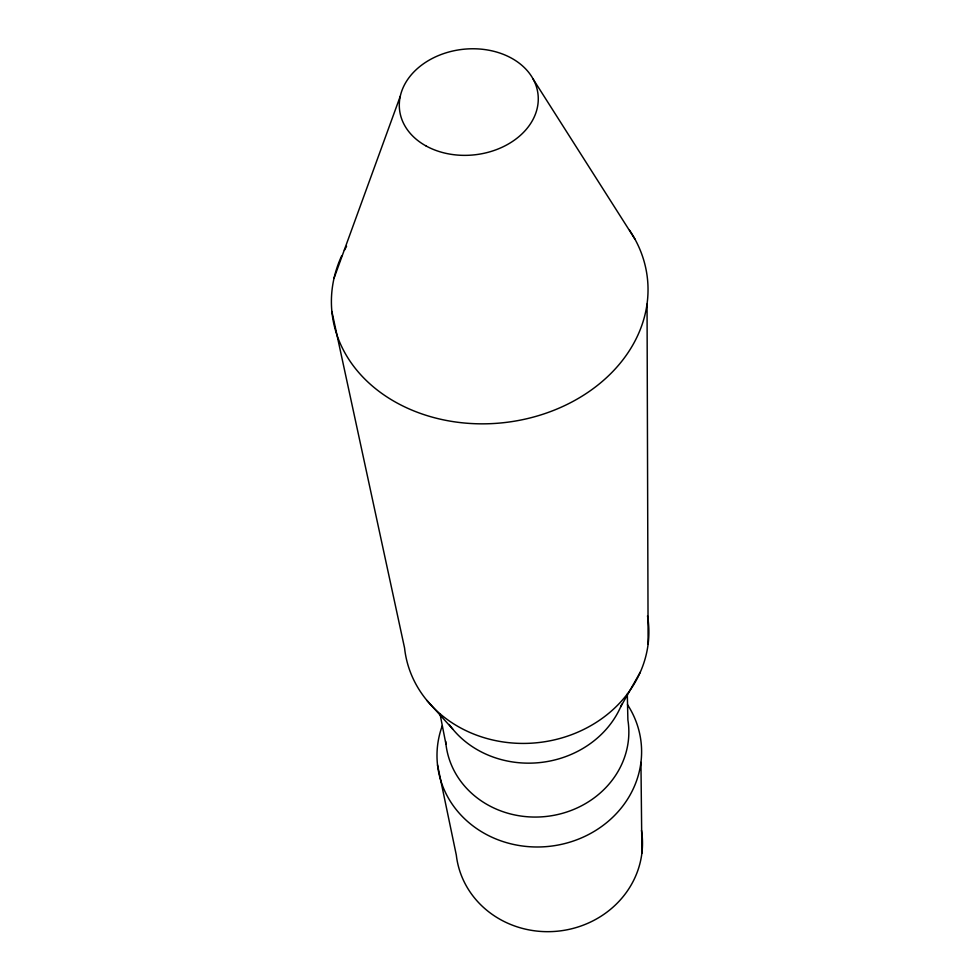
<?xml version="1.0" encoding="UTF-8"?>
<svg xmlns="http://www.w3.org/2000/svg" width="980" height="980" viewBox="0 0 980 980"><rect width="100%" height="100%" fill="white"/><g stroke="black" fill="none" stroke-linecap="round" stroke-linejoin="round"><path stroke-width="1.47" d="M334.045 278.185L400.269 96.261M620.683 706.825L640.295 672.158M426.937 700.455L452.748 729.132M533.157 79.135L634.93 239.083M331.889 311.518L404.569 648.013A122.586 108.315 -6.2 0 0 541.377 742.228A122.586 108.315 -6.2 0 0 647.511 615.881M437.521 764.939L456.313 855.087A93.431 87.049 -6.2 0 0 561.001 930.792A93.431 87.049 -6.2 0 0 641.471 830.354M440.081 714.285L445.937 744.126M627.31 694.024L627.886 719.945A91.802 83.202 -6.2 0 1 546.975 816.377A91.802 83.202 -6.2 0 1 445.667 741.248M640.945 762.367L641.9 853.127M647.045 304.106L648.111 644.24M627.506 704.681A102.41 93.284 -6.2 0 1 549.988 846.267A102.41 93.284 -6.2 0 1 442.25 725.825M629.528 230.239A158.65 127.829 -6.2 0 1 499.653 423.078A158.65 127.829 -6.2 0 1 341.726 255.707M344.397 250.28A158.65 127.829 -6.2 0 1 346.565 246.311M621.822 704.155A96.763 86.436 -6.2 0 1 541.279 762.416A96.763 86.436 -6.2 0 1 449.183 724.49M426.129 145.996A69.654 53.067 -6.2 0 0 537.616 106.257A69.654 53.067 -6.2 0 0 442.593 53.974A69.654 53.067 -6.2 0 0 426.129 145.996"/></g></svg>
